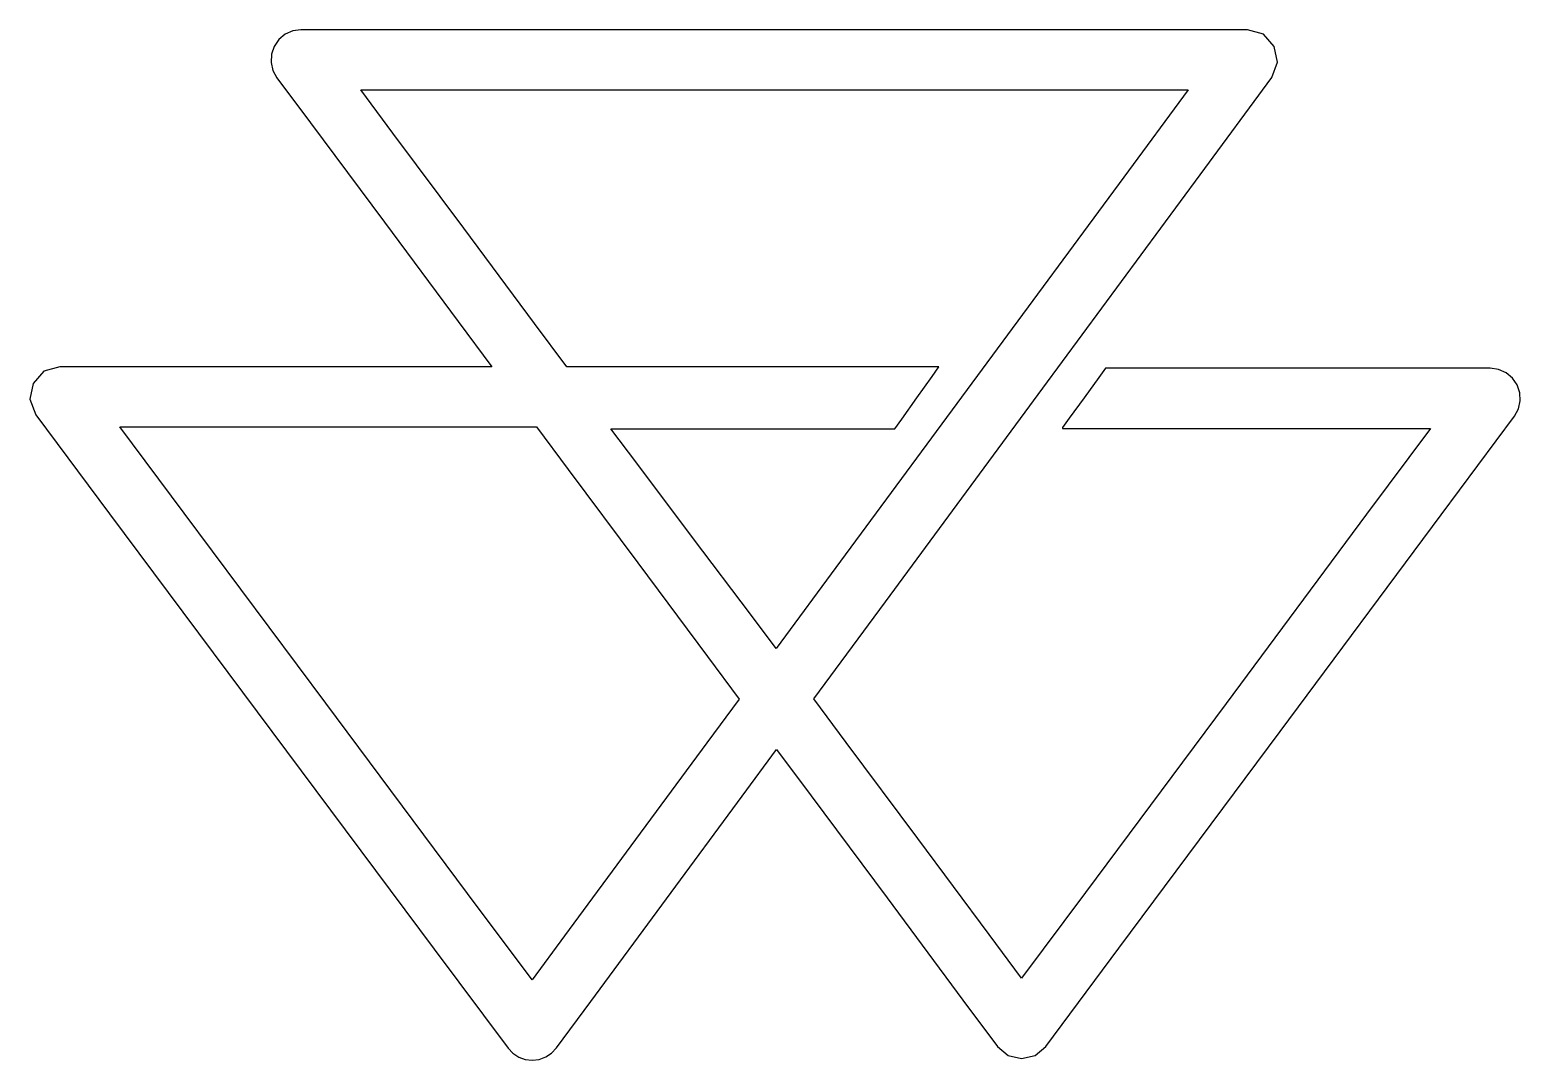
# Model space of a CAD drawing. Header units: millimetres. Extents: x 81.5 to 129.6, y -122.3 to -89.
import ezdxf

# ---------------------------------------------------------------- set-up
doc = ezdxf.new("R2010")
doc.units = ezdxf.units.MM
doc.header["$MEASUREMENT"] = 0

msp = doc.modelspace()

# ---------------------------------------------------------------- linework, layer by layer
for points in [[(129.48, -100.459), (129.326, -100.237), (129.122, -100.069), (128.88, -99.962), (128.613, -99.924), (126.672, -99.924), (122.401, -99.924), (118.131, -99.924), (116.189, -99.924), (115.973, -100.223), (115.497, -100.879), (115.021, -101.536), (114.804, -101.835), (114.804, -101.839), (114.804, -101.85), (114.804, -101.86), (114.804, -101.865), (116.66, -101.865), (120.744, -101.865), (124.827, -101.865), (126.683, -101.865), (124.62, -104.64), (120.082, -110.747), (115.544, -116.853), (113.481, -119.629), (112.432, -118.218), (110.125, -115.115), (107.818, -112.012), (106.769, -110.602), (109.08, -107.466), (114.163, -100.568), (119.247, -93.67), (121.557, -90.534), (121.744, -90.033), (121.635, -89.524), (121.291, -89.134), (120.776, -88.988), (116, -88.988), (105.493, -88.988), (94.986, -88.988), (90.21, -88.988), (89.943, -89.026), (89.701, -89.133), (89.497, -89.301), (89.344, -89.523), (89.257, -89.778), (89.244, -90.043), (89.303, -90.301), (89.432, -90.537), (90.517, -91.996), (92.903, -95.206), (95.29, -98.415), (96.374, -99.874), (94.195, -99.874), (89.399, -99.874), (84.604, -99.874), (82.424, -99.874), (81.909, -100.021), (81.564, -100.413), (81.455, -100.923), (81.646, -101.424), (84.03, -104.621), (89.273, -111.655), (94.516, -118.688), (96.899, -121.885), (97.055, -122.05), (97.242, -122.172), (97.452, -122.249), (97.677, -122.275), (97.903, -122.249), (98.114, -122.171), (98.302, -122.047), (98.458, -121.881), (99.568, -120.374), (102.012, -117.058), (104.455, -113.742), (105.566, -112.235), (106.681, -113.735), (109.134, -117.035), (111.587, -120.334), (112.703, -121.834), (113.048, -122.124), (113.481, -122.221), (113.915, -122.124), (114.26, -121.833), (116.624, -118.652), (121.826, -111.653), (127.027, -104.654), (129.391, -101.473), (129.521, -101.237), (129.579, -100.978), (129.566, -100.714), (129.48, -100.459)], [(105.559, -108.974), (104.725, -107.866), (102.89, -105.429), (101.055, -102.991), (100.221, -101.884), (101.653, -101.884), (104.805, -101.884), (107.957, -101.884), (109.39, -101.884), (109.612, -101.57), (110.101, -100.879), (110.589, -100.188), (110.811, -99.874), (108.933, -99.874), (104.802, -99.874), (100.67, -99.874), (98.792, -99.874), (97.753, -98.476), (95.466, -95.401), (93.18, -92.326), (92.141, -90.929), (96.315, -90.929), (105.498, -90.929), (114.682, -90.929), (118.856, -90.929), (116.779, -93.748), (112.207, -99.951), (107.636, -106.154), (105.559, -108.974)], [(97.672, -119.676), (95.592, -116.885), (91.015, -110.745), (86.438, -104.605), (84.357, -101.814), (86.46, -101.814), (91.087, -101.814), (95.714, -101.814), (97.817, -101.814), (98.839, -103.188), (101.086, -106.211), (103.334, -109.233), (104.355, -110.607), (103.311, -112.024), (101.014, -115.142), (98.717, -118.259), (97.672, -119.676)]]:
    msp.add_lwpolyline(points)

doc.saveas('drawing.dxf')
